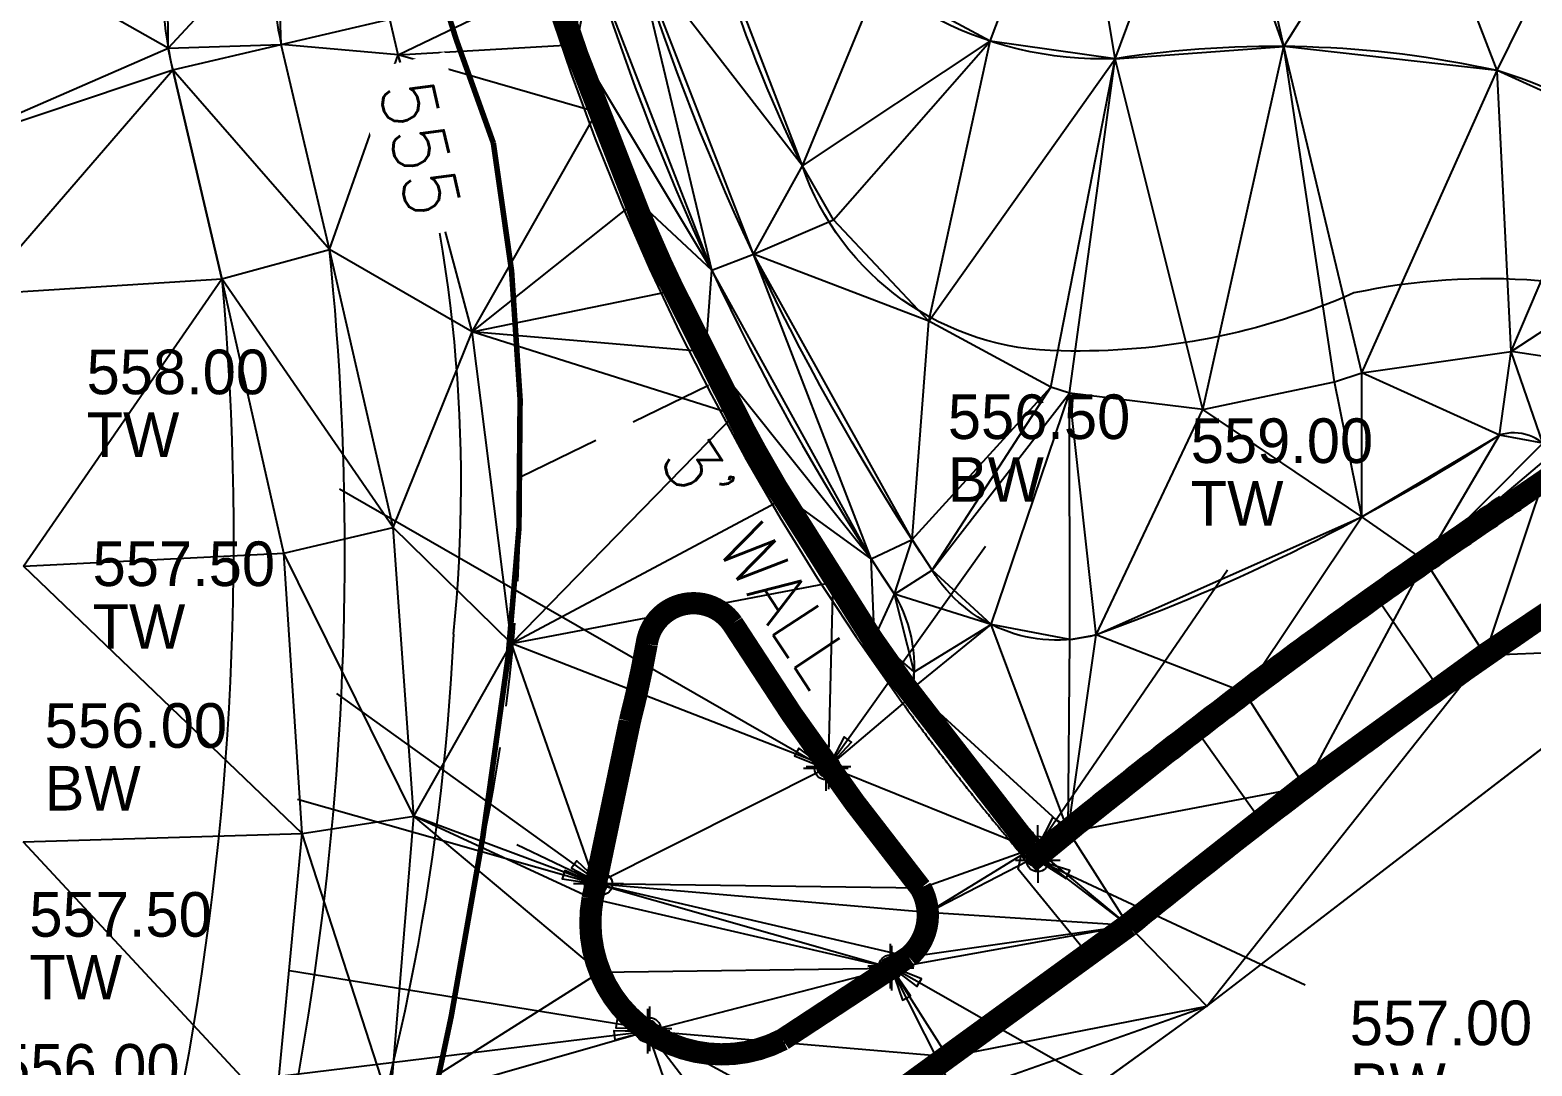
# Model space of a CAD drawing. Header units: inches. Extents: x 2461366 to 2469791, y 7062737 to 7065282.
# Drawn here: x 2467386.7 to 2467521.4, y 7064195.5 to 7064288.4 of the extents above; entities that cross this region are included whole.
import ezdxf

# ---------------------------------------------------------------- set-up
doc = ezdxf.new("R2010")
doc.units = ezdxf.units.IN
doc.header["$LTSCALE"] = 60
doc.header["$MEASUREMENT"] = 0
doc.linetypes.add('DASHED2', pattern=[0.375, 0.25, -0.125])
for name, color, linetype in [('3D', 5, 'Continuous'), ('CONC LABEL', 7, 'Continuous'), ('CONT MJR LABEL', 4, 'Continuous'), ('CONTOURS', 35, 'Continuous'), ('PROP TRAIL', 3, 'Continuous'), ('Proposed Ground-C-TINN', 7, 'Continuous'), ('Proposed Ground-C-TINN-BNDY', 7, 'Continuous'), ('WALL', 6, 'Continuous')]:
    doc.layers.add(name, color=color, linetype=linetype)
doc.styles.add('L80', font='simplex', dxfattribs={"height": 4.8})

# ---------------------------------------------------------------- blocks, each defined once
blk = doc.blocks.new('*U16')
at = {"layer": 'CONC LABEL', "color": 7, "linetype": 'Continuous'}
for p, q in [((7.3, -8.8), (-9.73, -33.65)), ((-9.73, -31.65), (-9.73, -35.65)), ((-7.73, -33.65), (-11.73, -33.65))]:
    blk.add_line(p, q, dxfattribs=at)
blk.add_lwpolyline([(-9.73, -33.65), (-7.7, -31.4), (-8.36, -30.95)], close=True, dxfattribs=at)
blk.add_circle((-9.73, -33.65), 1, dxfattribs=at)
at = {"layer": 'CONC LABEL', "color": 7, "char_height": 4, "attachment_point": 4}
for s, insert in [('559.00', (4, 2.8)), ('TW', (4, -2.8))]:
    blk.add_mtext(s, dxfattribs=dict(at, insert=insert))
blk = doc.blocks.new('*U17')
at = {"layer": 'CONC LABEL', "color": 7, "linetype": 'Continuous'}
for p, q in [((-23.98, 19.4), (-23.98, 15.4)), ((-21.98, 17.4), (-25.98, 17.4)), ((0, 6.22), (-23.98, 17.4))]:
    blk.add_line(p, q, dxfattribs=at)
blk.add_lwpolyline([(-23.98, 17.4), (-21.43, 15.77), (-21.09, 16.49)], close=True, dxfattribs=at)
blk.add_circle((-23.98, 17.4), 1, dxfattribs=at)
at = {"layer": 'CONC LABEL', "color": 7, "char_height": 4, "attachment_point": 4}
for s, insert in [('557.00', (4, 2.8)), ('BW', (4, -2.8))]:
    blk.add_mtext(s, dxfattribs=dict(at, insert=insert))
blk = doc.blocks.new('*U45')
at = {"layer": 'CONC LABEL', "color": 7, "linetype": 'Continuous'}
for p, q in [((7.39, -8.8), (-6.7, -28.57)), ((-6.7, -26.57), (-6.7, -30.57)), ((-4.7, -28.57), (-8.7, -28.57))]:
    blk.add_line(p, q, dxfattribs=at)
blk.add_lwpolyline([(-6.7, -28.57), (-4.64, -26.36), (-5.29, -25.89)], close=True, dxfattribs=at)
blk.add_circle((-6.7, -28.57), 1, dxfattribs=at)
at = {"layer": 'CONC LABEL', "color": 7, "char_height": 4, "attachment_point": 4}
for s, insert in [('556.50', (4, 2.8)), ('BW', (4, -2.8))]:
    blk.add_mtext(s, dxfattribs=dict(at, insert=insert))
blk = doc.blocks.new('*U46')
at = {"layer": 'CONC LABEL', "color": 7, "linetype": 'Continuous'}
for p, q in [((26.67, -3.78), (53.41, -11.37)), ((53.41, -9.37), (53.41, -13.37)), ((55.41, -11.37), (51.41, -11.37))]:
    blk.add_line(p, q, dxfattribs=at)
blk.add_lwpolyline([(53.41, -11.37), (50.64, -10.17), (50.42, -10.93)], close=True, dxfattribs=at)
blk.add_circle((53.41, -11.37), 1, dxfattribs=at)
at = {"layer": 'CONC LABEL', "color": 7, "char_height": 4, "attachment_point": 4}
for s, insert in [('556.00', (4, 2.8)), ('BW', (4, -2.8))]:
    blk.add_mtext(s, dxfattribs=dict(at, insert=insert))
blk = doc.blocks.new('*U47')
at = {"layer": 'CONC LABEL', "color": 7, "linetype": 'Continuous'}
for p, q in [((62.31, 7.98), (62.31, 3.98)), ((26.67, 1.63), (62.31, 5.98)), ((64.31, 5.98), (60.31, 5.98))]:
    blk.add_line(p, q, dxfattribs=at)
blk.add_lwpolyline([(62.31, 5.98), (59.29, 6.02), (59.38, 5.22)], close=True, dxfattribs=at)
blk.add_circle((62.31, 5.98), 1, dxfattribs=at)
at = {"layer": 'CONC LABEL', "color": 7, "char_height": 4, "attachment_point": 4}
for s, insert in [('556.00', (4, 2.8)), ('BW', (4, -2.8))]:
    blk.add_mtext(s, dxfattribs=dict(at, insert=insert))
blk = doc.blocks.new('*U48')
at = {"layer": 'CONC LABEL', "color": 7, "linetype": 'Continuous'}
for p, q in [((25.88, -8.8), (49.61, -25.9)), ((49.61, -23.9), (49.61, -27.9)), ((51.61, -25.9), (47.61, -25.9))]:
    blk.add_line(p, q, dxfattribs=at)
blk.add_lwpolyline([(49.61, -25.9), (47.41, -23.82), (46.94, -24.47)], close=True, dxfattribs=at)
blk.add_circle((49.61, -25.9), 1, dxfattribs=at)
at = {"layer": 'CONC LABEL', "color": 7, "char_height": 4, "attachment_point": 4}
for s, insert in [('557.50', (4, 2.8)), ('TW', (4, -2.8))]:
    blk.add_mtext(s, dxfattribs=dict(at, insert=insert))
blk = doc.blocks.new('*U49')
at = {"layer": 'CONC LABEL', "color": 7, "linetype": 'Continuous'}
for p, q in [((27.33, -2.21), (59.61, -7.44)), ((59.61, -5.44), (59.61, -9.44)), ((61.61, -7.44), (57.61, -7.44))]:
    blk.add_line(p, q, dxfattribs=at)
blk.add_lwpolyline([(59.61, -7.44), (56.71, -6.57), (56.58, -7.36)], close=True, dxfattribs=at)
blk.add_circle((59.61, -7.44), 1, dxfattribs=at)
at = {"layer": 'CONC LABEL', "color": 7, "char_height": 4, "attachment_point": 4}
for s, insert in [('557.50', (4, 2.8)), ('TW', (4, -2.8))]:
    blk.add_mtext(s, dxfattribs=dict(at, insert=insert))
blk = doc.blocks.new('*U50')
at = {"layer": 'CONC LABEL', "color": 7, "linetype": 'Continuous'}
for p, q in [((-4.29, 37.43), (-4.29, 33.43)), ((-2.29, 35.43), (-6.29, 35.43)), ((9.21, 8.8), (-4.29, 35.43))]:
    blk.add_line(p, q, dxfattribs=at)
blk.add_lwpolyline([(-4.29, 35.43), (-3.29, 32.57), (-2.58, 32.94)], close=True, dxfattribs=at)
blk.add_circle((-4.29, 35.43), 1, dxfattribs=at)
at = {"layer": 'CONC LABEL', "color": 7, "char_height": 4, "attachment_point": 4}
for s, insert in [('556.50', (4, 2.8)), ('BW', (4, -2.8))]:
    blk.add_mtext(s, dxfattribs=dict(at, insert=insert))
blk = doc.blocks.new('*U51')
at = {"layer": 'CONC LABEL', "color": 7, "linetype": 'Continuous'}
for p, q in [((-23.77, 23.09), (-23.77, 19.09)), ((-21.77, 21.09), (-25.77, 21.09)), ((0, 7.58), (-23.77, 21.09))]:
    blk.add_line(p, q, dxfattribs=at)
blk.add_lwpolyline([(-23.77, 21.09), (-21.36, 19.26), (-20.96, 19.96)], close=True, dxfattribs=at)
blk.add_circle((-23.77, 21.09), 1, dxfattribs=at)
at = {"layer": 'CONC LABEL', "color": 7, "char_height": 4, "attachment_point": 4}
for s, insert in [('558.00', (4, 2.8)), ('TW', (4, -2.8))]:
    blk.add_mtext(s, dxfattribs=dict(at, insert=insert))
blk = doc.blocks.new('*U52')
at = {"layer": 'CONC LABEL', "color": 7, "linetype": 'Continuous'}
for p, q in [((26.67, -7.67), (70.28, -32.76)), ((70.28, -30.76), (70.28, -34.76)), ((72.28, -32.76), (68.28, -32.76))]:
    blk.add_line(p, q, dxfattribs=at)
blk.add_lwpolyline([(70.28, -32.76), (67.88, -30.92), (67.48, -31.62)], close=True, dxfattribs=at)
blk.add_circle((70.28, -32.76), 1, dxfattribs=at)
at = {"layer": 'CONC LABEL', "color": 7, "char_height": 4, "attachment_point": 4}
for s, insert in [('558.00', (4, 2.8)), ('TW', (4, -2.8))]:
    blk.add_mtext(s, dxfattribs=dict(at, insert=insert))

msp = doc.modelspace()

# ---------------------------------------------------------------- linework, layer by layer
at = {"layer": '3D'}
for points in [[(2467433.18, 7064290.54, 555.18), (2467435.21, 7064284.56, 555.24), (2467437.41, 7064278.65, 555.3), (2467439.77, 7064272.79, 555.36), (2467442.29, 7064267.01, 555.41), (2467444.98, 7064261.3, 555.47), (2467447.83, 7064255.67, 555.53), (2467450.84, 7064250.12, 555.59), (2467454, 7064244.65, 555.65), (2467457.31, 7064239.28, 555.71), (2467460.78, 7064234.01, 555.77), (2467465.06, 7064227.9, 556), (2467465.16, 7064227.77, 556.01), (2467465.25, 7064227.64, 556.02), (2467465.35, 7064227.51, 556.03), (2467465.44, 7064227.37, 556.04), (2467465.54, 7064227.24, 556.05), (2467465.63, 7064227.11, 556.06), (2467465.73, 7064226.98, 556.07), (2467465.83, 7064226.85, 556.08), (2467465.92, 7064226.72, 556.09), (2467466.02, 7064226.59, 556.1), (2467466.11, 7064226.46, 556.1), (2467466.21, 7064226.33, 556.11), (2467466.31, 7064226.2, 556.12), (2467466.4, 7064226.07, 556.13), (2467466.5, 7064225.94, 556.14), (2467466.6, 7064225.81, 556.15), (2467466.69, 7064225.68, 556.16), (2467466.79, 7064225.55, 556.17), (2467466.89, 7064225.42, 556.18), (2467466.99, 7064225.29, 556.19), (2467467.08, 7064225.16, 556.2), (2467467.18, 7064225.03, 556.21), (2467467.28, 7064224.9, 556.22), (2467467.37, 7064224.77, 556.23), (2467467.47, 7064224.64, 556.24), (2467467.57, 7064224.51, 556.25), (2467467.67, 7064224.38, 556.26), (2467467.77, 7064224.26, 556.27), (2467467.86, 7064224.13, 556.28), (2467467.96, 7064224, 556.29), (2467468.06, 7064223.87, 556.29), (2467468.16, 7064223.74, 556.3), (2467468.26, 7064223.61, 556.31), (2467468.35, 7064223.48, 556.32), (2467468.45, 7064223.35, 556.33), (2467468.55, 7064223.23, 556.34), (2467468.65, 7064223.1, 556.35), (2467468.75, 7064222.97, 556.36), (2467468.85, 7064222.84, 556.37), (2467468.95, 7064222.71, 556.38), (2467469.05, 7064222.58, 556.39), (2467469.15, 7064222.46, 556.4), (2467469.24, 7064222.33, 556.41), (2467469.34, 7064222.2, 556.42), (2467469.44, 7064222.07, 556.43), (2467469.54, 7064221.94, 556.44), (2467469.64, 7064221.82, 556.45), (2467469.74, 7064221.69, 556.46), (2467469.84, 7064221.56, 556.47), (2467469.94, 7064221.43, 556.48), (2467470.04, 7064221.31, 556.49), (2467470.14, 7064221.18, 556.49), (2467470.24, 7064221.05, 556.5), (2467470.34, 7064220.92, 556.51), (2467470.44, 7064220.8, 556.52), (2467470.54, 7064220.67, 556.53), (2467470.64, 7064220.54, 556.54), (2467470.74, 7064220.41, 556.55), (2467470.84, 7064220.29, 556.56), (2467470.95, 7064220.16, 556.57), (2467471.05, 7064220.03, 556.58), (2467471.15, 7064219.91, 556.59), (2467471.25, 7064219.78, 556.6), (2467471.35, 7064219.65, 556.61), (2467471.45, 7064219.53, 556.62), (2467471.55, 7064219.4, 556.63), (2467471.65, 7064219.27, 556.64), (2467471.76, 7064219.15, 556.65), (2467471.86, 7064219.02, 556.66), (2467471.96, 7064218.9, 556.67), (2467472.06, 7064218.77, 556.68), (2467472.16, 7064218.64, 556.68), (2467472.26, 7064218.52, 556.69), (2467472.37, 7064218.39, 556.7), (2467472.47, 7064218.27, 556.71), (2467472.57, 7064218.14, 556.72), (2467472.67, 7064218.02, 556.73), (2467472.78, 7064217.89, 556.74), (2467472.88, 7064217.76, 556.75), (2467472.98, 7064217.64, 556.76), (2467473.08, 7064217.51, 556.77), (2467473.19, 7064217.39, 556.78), (2467473.29, 7064217.26, 556.79), (2467473.39, 7064217.14, 556.8), (2467473.5, 7064217.01, 556.81), (2467473.6, 7064216.89, 556.82), (2467473.7, 7064216.76, 556.83), (2467473.81, 7064216.64, 556.84), (2467473.91, 7064216.51, 556.85), (2467474.01, 7064216.39, 556.86), (2467474.12, 7064216.26, 556.87), (2467474.22, 7064216.14, 556.88), (2467474.32, 7064216.02, 556.88), (2467474.43, 7064215.89, 556.89), (2467474.53, 7064215.77, 556.9), (2467474.64, 7064215.64, 556.91), (2467474.74, 7064215.52, 556.92), (2467474.84, 7064215.4, 556.93), (2467474.95, 7064215.27, 556.94), (2467475.05, 7064215.15, 556.95), (2467475.16, 7064215.02, 556.96), (2467475.26, 7064214.9, 556.97), (2467475.37, 7064214.78, 556.98), (2467475.47, 7064214.65, 556.99), (2467475.58, 7064214.53, 557), (2467475.59, 7064214.51, 557), (2467475.93, 7064213.89, 557.04), (2467476.53, 7064213.5, 557.08), (2467477.24, 7064213.43, 557.12), (2467477.9, 7064213.71, 557.15), (2467478.03, 7064213.82, 557.16), (2467480.36, 7064215.72, 557.33), (2467480.8, 7064216.08, 557.36), (2467481.24, 7064216.44, 557.39), (2467481.69, 7064216.8, 557.42), (2467482.13, 7064217.16, 557.45), (2467482.57, 7064217.52, 557.48), (2467483.02, 7064217.88, 557.51), (2467483.46, 7064218.24, 557.54), (2467483.91, 7064218.59, 557.57), (2467484.35, 7064218.95, 557.6), (2467484.8, 7064219.3, 557.63), (2467485.25, 7064219.66, 557.66), (2467485.69, 7064220.01, 557.69), (2467486.14, 7064220.37, 557.72), (2467486.59, 7064220.72, 557.75), (2467487.03, 7064221.08, 557.78), (2467487.48, 7064221.43, 557.81), (2467487.93, 7064221.78, 557.84), (2467488.38, 7064222.13, 557.88), (2467488.83, 7064222.49, 557.91), (2467489.28, 7064222.84, 557.94), (2467489.73, 7064223.19, 557.97), (2467490.18, 7064223.54, 558), (2467490.63, 7064223.89, 558.03), (2467491.08, 7064224.24, 558.06), (2467491.53, 7064224.59, 558.09), (2467491.98, 7064224.93, 558.12), (2467492.43, 7064225.28, 558.15), (2467492.89, 7064225.63, 558.18), (2467493.34, 7064225.98, 558.21), (2467493.79, 7064226.32, 558.24), (2467494.24, 7064226.67, 558.27), (2467494.7, 7064227.01, 558.3), (2467495.15, 7064227.36, 558.33), (2467495.61, 7064227.7, 558.36), (2467496.06, 7064228.05, 558.4), (2467496.52, 7064228.39, 558.43), (2467496.97, 7064228.74, 558.46), (2467497.43, 7064229.08, 558.49), (2467497.89, 7064229.42, 558.52), (2467498.34, 7064229.76, 558.55), (2467498.8, 7064230.1, 558.58), (2467499.26, 7064230.44, 558.61), (2467499.71, 7064230.78, 558.64), (2467500.17, 7064231.12, 558.67), (2467500.63, 7064231.46, 558.7), (2467501.09, 7064231.8, 558.73), (2467501.55, 7064232.14, 558.76), (2467502.01, 7064232.48, 558.79), (2467502.47, 7064232.82, 558.82), (2467502.93, 7064233.15, 558.85), (2467503.39, 7064233.49, 558.88), (2467503.85, 7064233.83, 558.91), (2467504.31, 7064234.16, 558.95), (2467504.77, 7064234.5, 558.98), (2467505.23, 7064234.83, 559.01), (2467505.7, 7064235.16, 559.04), (2467506.16, 7064235.5, 559.07), (2467506.62, 7064235.83, 559.1), (2467507.09, 7064236.16, 559.13), (2467507.55, 7064236.5, 559.16), (2467508.01, 7064236.83, 559.19), (2467508.48, 7064237.16, 559.22), (2467508.94, 7064237.49, 559.25), (2467509.41, 7064237.82, 559.28), (2467509.87, 7064238.15, 559.31), (2467510.34, 7064238.48, 559.34), (2467510.81, 7064238.81, 559.37), (2467511.27, 7064239.13, 559.4), (2467511.74, 7064239.46, 559.43), (2467512.21, 7064239.79, 559.47), (2467512.67, 7064240.12, 559.5), (2467513.14, 7064240.44, 559.53), (2467513.61, 7064240.77, 559.56), (2467514.08, 7064241.09, 559.59), (2467514.55, 7064241.42, 559.62), (2467515.02, 7064241.74, 559.65), (2467515.49, 7064242.07, 559.68), (2467515.96, 7064242.39, 559.71), (2467516.43, 7064242.71, 559.74), (2467516.9, 7064243.04, 559.77), (2467517.37, 7064243.36, 559.8), (2467517.84, 7064243.68, 559.83), (2467518.31, 7064244, 559.86), (2467518.78, 7064244.32, 559.89), (2467519.25, 7064244.64, 559.92), (2467519.73, 7064244.96, 559.95), (2467520.2, 7064245.28, 559.98), (2467520.43, 7064245.44, 560)], [(2467435.08, 7064291.16, 558.18), (2467437.09, 7064285.23, 558.24), (2467439.27, 7064279.37, 558.3), (2467441.61, 7064273.57, 558.36), (2467444.12, 7064267.84, 558.41), (2467446.78, 7064262.18, 558.47), (2467449.6, 7064256.59, 558.53), (2467452.58, 7064251.09, 558.59), (2467455.71, 7064245.68, 558.65), (2467459, 7064240.36, 558.71), (2467462.43, 7064235.13, 558.77), (2467466.69, 7064229.06, 559)], [(2467518.51, 7064246.55, 560), (2467518.27, 7064246.39, 560), (2467517.75, 7064246.04, 560), (2467517.23, 7064245.68, 560), (2467516.71, 7064245.33, 560), (2467516.19, 7064244.97, 560), (2467515.67, 7064244.62, 560), (2467515.15, 7064244.26, 560), (2467514.63, 7064243.91, 560), (2467514.11, 7064243.55, 560), (2467513.59, 7064243.19, 560), (2467513.07, 7064242.83, 560), (2467512.56, 7064242.47, 560), (2467512.04, 7064242.11, 560), (2467511.52, 7064241.75, 560), (2467511.01, 7064241.39, 560), (2467510.49, 7064241.03, 560), (2467509.97, 7064240.67, 560), (2467509.46, 7064240.3, 560), (2467508.94, 7064239.94, 560), (2467508.43, 7064239.58, 560), (2467507.92, 7064239.21, 560), (2467507.4, 7064238.85, 560), (2467506.89, 7064238.48, 560), (2467506.38, 7064238.12, 560), (2467505.87, 7064237.75, 560), (2467505.35, 7064237.38, 560), (2467504.84, 7064237.01, 560), (2467504.33, 7064236.64, 560), (2467503.82, 7064236.28, 560), (2467503.31, 7064235.91, 560), (2467502.8, 7064235.54, 560), (2467502.29, 7064235.16, 560), (2467501.78, 7064234.79, 560), (2467501.27, 7064234.42, 560), (2467500.77, 7064234.05, 560), (2467500.26, 7064233.67, 560), (2467499.75, 7064233.3, 560), (2467499.25, 7064232.93, 560), (2467498.74, 7064232.55, 560), (2467498.23, 7064232.18, 560), (2467497.73, 7064231.8, 560), (2467497.22, 7064231.42, 560), (2467496.72, 7064231.04, 560), (2467496.21, 7064230.67, 560), (2467495.71, 7064230.29, 560), (2467495.21, 7064229.91, 560), (2467494.7, 7064229.53, 560), (2467494.2, 7064229.15, 560), (2467493.7, 7064228.77, 560), (2467493.2, 7064228.39, 560), (2467492.7, 7064228, 560), (2467492.2, 7064227.62, 560), (2467491.7, 7064227.24, 560), (2467491.2, 7064226.85, 560), (2467490.7, 7064226.47, 560), (2467490.2, 7064226.09, 560), (2467489.7, 7064225.7, 560), (2467489.2, 7064225.31, 560), (2467488.71, 7064224.93, 560), (2467488.21, 7064224.54, 560), (2467487.71, 7064224.15, 560), (2467487.22, 7064223.76, 560), (2467486.72, 7064223.38, 560), (2467486.22, 7064222.99, 560), (2467485.73, 7064222.6, 560), (2467485.24, 7064222.21, 560), (2467484.74, 7064221.81, 560), (2467484.25, 7064221.42, 560), (2467483.76, 7064221.03, 560), (2467483.26, 7064220.64, 560), (2467482.77, 7064220.24, 560), (2467482.28, 7064219.85, 560), (2467481.79, 7064219.45, 560), (2467481.3, 7064219.06, 560), (2467480.81, 7064218.66, 560), (2467480.32, 7064218.27, 560), (2467479.83, 7064217.87, 560), (2467479.34, 7064217.47, 560), (2467478.85, 7064217.08, 560), (2467478.36, 7064216.68, 560), (2467477.87, 7064216.28, 560), (2467477.39, 7064215.88, 560), (2467477.19, 7064215.72, 560)], [(2467445.7, 7064187.75, 555), (2467445.77, 7064187.74, 555), (2467445.83, 7064187.73, 555), (2467445.89, 7064187.72, 555), (2467445.9, 7064187.72, 555), (2467446.97, 7064187.6, 555.04), (2467448.04, 7064187.53, 555.08), (2467449.12, 7064187.51, 555.13), (2467450.19, 7064187.55, 555.17), (2467451.26, 7064187.65, 555.21), (2467452.32, 7064187.81, 555.25), (2467453.37, 7064188.02, 555.3), (2467454.42, 7064188.28, 555.34), (2467455.44, 7064188.6, 555.38), (2467456.45, 7064188.97, 555.42), (2467457.44, 7064189.39, 555.47), (2467458.4, 7064189.86, 555.51), (2467458.81, 7064190.08, 555.53), (2467468.52, 7064197.16, 556), (2467484.62, 7064208.88, 557), (2467500.53, 7064221.4, 558), (2467516.7, 7064233.17, 559), (2467533.25, 7064244.3, 560)], [(2467459.88, 7064188.39, 559.14), (2467485.84, 7064207.29, 559.44), (2467486.49, 7064207.82, 559.45), (2467487.15, 7064208.36, 559.45), (2467487.8, 7064208.88, 559.46), (2467488.45, 7064209.41, 559.47), (2467489.11, 7064209.94, 559.48), (2467489.76, 7064210.47, 559.49), (2467490.42, 7064210.99, 559.49), (2467491.07, 7064211.52, 559.5), (2467491.73, 7064212.04, 559.51), (2467492.39, 7064212.56, 559.52), (2467493.05, 7064213.08, 559.52), (2467493.71, 7064213.61, 559.53), (2467494.37, 7064214.12, 559.54), (2467495.03, 7064214.64, 559.55), (2467495.69, 7064215.16, 559.56), (2467496.36, 7064215.68, 559.56), (2467497.02, 7064216.19, 559.57), (2467497.69, 7064216.71, 559.58), (2467498.35, 7064217.22, 559.59), (2467499.02, 7064217.73, 559.6), (2467499.69, 7064218.24, 559.6), (2467500.35, 7064218.75, 559.61), (2467501.02, 7064219.26, 559.62), (2467501.69, 7064219.77, 559.63), (2467502.36, 7064220.28, 559.63), (2467503.03, 7064220.78, 559.64), (2467503.71, 7064221.29, 559.65), (2467504.38, 7064221.79, 559.66), (2467505.05, 7064222.29, 559.67), (2467505.73, 7064222.79, 559.67), (2467506.4, 7064223.29, 559.68), (2467507.08, 7064223.79, 559.69), (2467507.76, 7064224.29, 559.7), (2467508.43, 7064224.79, 559.71), (2467509.11, 7064225.29, 559.71), (2467509.79, 7064225.78, 559.72), (2467510.47, 7064226.27, 559.73), (2467511.15, 7064226.77, 559.74), (2467511.83, 7064227.26, 559.75), (2467512.51, 7064227.75, 559.75), (2467513.2, 7064228.24, 559.76), (2467513.88, 7064228.73, 559.77), (2467514.57, 7064229.22, 559.78), (2467515.25, 7064229.7, 559.78), (2467515.94, 7064230.19, 559.79), (2467516.62, 7064230.67, 559.8), (2467517.31, 7064231.16, 559.81), (2467518, 7064231.64, 559.82), (2467518.69, 7064232.12, 559.82), (2467519.38, 7064232.6, 559.83), (2467520.07, 7064233.08, 559.84), (2467520.76, 7064233.56, 559.85), (2467521.45, 7064234.03, 559.86)], [(2467466.69, 7064229.06, 559), (2467466.77, 7064228.94, 559.01), (2467466.87, 7064228.81, 559.02), (2467466.96, 7064228.68, 559.03), (2467467.06, 7064228.56, 559.04), (2467467.15, 7064228.43, 559.05), (2467467.25, 7064228.3, 559.06), (2467467.34, 7064228.17, 559.07), (2467467.44, 7064228.04, 559.08), (2467467.53, 7064227.91, 559.09), (2467467.63, 7064227.78, 559.1), (2467467.72, 7064227.65, 559.1), (2467467.82, 7064227.52, 559.11), (2467467.91, 7064227.39, 559.12), (2467468.01, 7064227.26, 559.13), (2467468.11, 7064227.13, 559.14), (2467468.2, 7064227, 559.15), (2467468.3, 7064226.88, 559.16), (2467468.39, 7064226.75, 559.17), (2467468.49, 7064226.62, 559.18), (2467468.59, 7064226.49, 559.19), (2467468.68, 7064226.36, 559.2), (2467468.78, 7064226.23, 559.21), (2467468.88, 7064226.1, 559.22), (2467468.97, 7064225.98, 559.23), (2467469.07, 7064225.85, 559.24), (2467469.17, 7064225.72, 559.25), (2467469.26, 7064225.59, 559.26), (2467469.36, 7064225.46, 559.27), (2467469.46, 7064225.34, 559.28), (2467469.55, 7064225.21, 559.29), (2467469.65, 7064225.08, 559.29), (2467469.75, 7064224.95, 559.3), (2467469.85, 7064224.83, 559.31), (2467469.94, 7064224.7, 559.32), (2467470.04, 7064224.57, 559.33), (2467470.14, 7064224.44, 559.34), (2467470.24, 7064224.32, 559.35), (2467470.33, 7064224.19, 559.36), (2467470.43, 7064224.06, 559.37), (2467470.53, 7064223.93, 559.38), (2467470.63, 7064223.81, 559.39), (2467470.73, 7064223.68, 559.4), (2467470.82, 7064223.55, 559.41), (2467470.92, 7064223.43, 559.42), (2467471.02, 7064223.3, 559.43), (2467471.12, 7064223.17, 559.44), (2467471.22, 7064223.05, 559.45), (2467471.32, 7064222.92, 559.46), (2467471.42, 7064222.79, 559.47), (2467471.52, 7064222.67, 559.48), (2467471.62, 7064222.54, 559.49), (2467471.71, 7064222.41, 559.49), (2467471.81, 7064222.29, 559.5), (2467471.91, 7064222.16, 559.51), (2467472.01, 7064222.04, 559.52), (2467472.11, 7064221.91, 559.53), (2467472.21, 7064221.78, 559.54), (2467472.31, 7064221.66, 559.55), (2467472.41, 7064221.53, 559.56), (2467472.51, 7064221.41, 559.57), (2467472.61, 7064221.28, 559.58), (2467472.71, 7064221.15, 559.59), (2467472.81, 7064221.03, 559.6), (2467472.91, 7064220.9, 559.61), (2467473.01, 7064220.78, 559.62), (2467473.11, 7064220.65, 559.63), (2467473.21, 7064220.53, 559.64), (2467473.31, 7064220.4, 559.65), (2467473.41, 7064220.28, 559.66), (2467473.52, 7064220.15, 559.67), (2467473.62, 7064220.03, 559.68), (2467473.72, 7064219.9, 559.68), (2467473.82, 7064219.78, 559.69), (2467473.92, 7064219.65, 559.7), (2467474.02, 7064219.53, 559.71), (2467474.12, 7064219.4, 559.72), (2467474.22, 7064219.28, 559.73), (2467474.33, 7064219.16, 559.74), (2467474.43, 7064219.03, 559.75), (2467474.53, 7064218.91, 559.76), (2467474.63, 7064218.78, 559.77), (2467474.73, 7064218.66, 559.78), (2467474.83, 7064218.53, 559.79), (2467474.94, 7064218.41, 559.8), (2467475.04, 7064218.29, 559.81), (2467475.14, 7064218.16, 559.82), (2467475.24, 7064218.04, 559.83), (2467475.35, 7064217.92, 559.84), (2467475.45, 7064217.79, 559.85), (2467475.55, 7064217.67, 559.86), (2467475.65, 7064217.54, 559.87), (2467475.76, 7064217.42, 559.88), (2467475.86, 7064217.3, 559.88), (2467475.96, 7064217.17, 559.89), (2467476.07, 7064217.05, 559.9), (2467476.17, 7064216.93, 559.91), (2467476.27, 7064216.81, 559.92), (2467476.37, 7064216.68, 559.93), (2467476.48, 7064216.56, 559.94), (2467476.58, 7064216.44, 559.95), (2467476.69, 7064216.31, 559.96), (2467476.79, 7064216.19, 559.97), (2467476.89, 7064216.07, 559.98), (2467477, 7064215.95, 559.99), (2467477.19, 7064215.72, 560)]]:
    msp.add_polyline3d(points, dxfattribs=at)
at = {"layer": 'CONTOURS'}
msp.add_line((2467413.58, 7064268.71, 554), (2467409.26, 7064287.11, 554), dxfattribs=at)
for points, elevation in [([(2467369.82, 7064096.26, 0.157874), (2467403.18, 7064130.5), (2467412.33, 7064148.82), (2467412.33, 7064148.82, -0.003994), (2467417.15, 7064154.66, 0.068685), (2467430.6, 7064180.78, -0.411868), (2467442.66, 7064187.39, 0.200142), (2467459.35, 7064189.24), (2467485.23, 7064208.08, -0.007045), (2467497.07, 7064217.5), (2467491.28, 7064225.66, 0.008143), (2467477.36, 7064214.56), (2467477.07, 7064214.32), (2467476.54, 7064214.94, -0.118169), (2467429.45, 7064307.49, 0.183015), (2467431.31, 7064317.42, -0.045093), (2467428.15, 7064346.73, -0.04479), (2467428.8, 7064355.65, 0.079303), (2467429, 7064408.24, 0.04302), (2467418.87, 7064434.72), (2467392.49, 7064479.27, 0.022939), (2467377.1, 7064501.86, 0.007046), (2467371.97, 7064508.5, 0.264433), (2467117.6, 7064610.6)], 558), ([(2467481.62, 7064205.45), (2467475.35, 7064213.14), (2467475.91, 7064215.68, -0.118759), (2467429.09, 7064309.01, -0.065221), (2467424.15, 7064352.32, 0.085155), (2467425.08, 7064407.37, 0.042374), (2467415.34, 7064432.83), (2467389.06, 7064477.21, 0.022906), (2467373.9, 7064499.45, 0.007049), (2467368.84, 7064506.01, 0.264201), (2467118.38, 7064606.66), (2467093.58, 7064600.21, -0.082041), (2466932.14, 7064585.52, 0.084633), (2466900.76, 7064582.2), (2466846.28, 7064593.5), (2466846.28, 7064593.5), (2466846.28, 7064593.5, -0.05263), (2466839.31, 7064595.38), (2466833.4, 7064577.9, 0.274833), (2466820.13, 7064524.99), (2466827.31, 7064456.71, 0.011594), (2466827.94, 7064452.35)], 557), ([(2466876.39, 7064321.36), (2466874.12, 7064362.74, 0.110194), (2466854.6, 7064434.37, -0.137687), (2466846.63, 7064476.72, -0.151282), (2466865.44, 7064532.64, -0.182735), (2466918.6, 7064568.91), (2466924.16, 7064568.4, 0.085139), (2467097.42, 7064583.1), (2467121.22, 7064589.29, -0.263152), (2467355.1, 7064494.77, -0.038917), (2467379.21, 7064459.1), (2467399.9, 7064424.14, -0.051573), (2467409.86, 7064396.21, 0.121258), (2467405.26, 7064383.32, -0.006169), (2467404.92, 7064377.82), (2467399, 7064298.82, 0.096645), (2467399.53, 7064284.83), (2467403.93, 7064266.08, -0.146049), (2467373.6, 7064117.5)], 553), ([(2467432.91, 7064409.1, -0.079671), (2467432.75, 7064355, 0.04479), (2467432.15, 7064346.8, 0.045151), (2467435.23, 7064318.17, -0.057739), (2467436.32, 7064301.39, 0.08843), (2467437.19, 7064294.43, 0.072072), (2467464.24, 7064237.81, -0.181719), (2467465.77, 7064228.63, 0.019557), (2467476.54, 7064214.94), (2467477.07, 7064214.32), (2467477.36, 7064214.56, -0.01733), (2467507.42, 7064237.63), (2467513.05, 7064229.36, 0.016318), (2467485.23, 7064208.08), (2467459.35, 7064189.24, -0.156401), (2467446.28, 7064186.66), (2467446.28, 7064186.66, 0.200559), (2467430.67, 7064173.72, -0.048549), (2467415.52, 7064146.44), (2467406.76, 7064128.73, -0.157874), (2467371.68, 7064092.73, 0.136394)], 559), ([(2467424.7, 7064234.2, 0.098194), (2467419.75, 7064286.2), (2467419, 7064289.4, -0.106488), (2467418.87, 7064296.37), (2467419.51, 7064304.92), (2467429.45, 7064307.49), (2467429.45, 7064307.49)], 555), ([(2466848.78, 7064281.77, 0.008742), (2466847.4, 7064272.96, 0.058985), (2466848.39, 7064230.4, 0.195792), (2466865.85, 7064200.43), (2466919.16, 7064159.35, 0.131646), (2466943.05, 7064149.4, 0.077132), (2466981.74, 7064150.22, -0.038576), (2466992.88, 7064151.24, -0.333452), (2467036.92, 7064119.95, 0.284455), (2467192.69, 7064008.12, 0.048184), (2467227.71, 7064009.1, -0.356739), (2467232.86, 7064005.81), (2467237.66, 7063996.74, 0.180156), (2467327.11, 7064061.36, -0.116281), (2467359.4, 7064094.11, 0.094233), (2467396.25, 7064127.88, -0.017924), (2467417.15, 7064154.66, 0.068685), (2467430.6, 7064180.78, -0.411868), (2467442.66, 7064187.39, 0.200142), (2467459.35, 7064189.24), (2467483.16, 7064206.57)], 557), ([(2467424.7, 7064234.2, -0.076141), (2467411.99, 7064171.47), (2467424.72, 7064167.16)], 555)]:
    msp.add_lwpolyline(points, format="xyb", dxfattribs=dict(at, elevation=elevation))
at = {"layer": 'CONTOURS', "linetype": 'DASHED2', "ltscale": 0.5, "elevation": 556}
msp.add_lwpolyline([(2467359.4, 7064094.11, 0.094233), (2467396.25, 7064127.88, -0.017924), (2467417.15, 7064154.66, 0.068685), (2467430.6, 7064180.78, -0.411868), (2467442.66, 7064187.39, 0.042413), (2467446.28, 7064186.66), (2467446.28, 7064186.66), (2467442.09, 7064198.59, -0.318155), (2467437.15, 7064212.07), (2467427.57, 7064216.66, 0.051698), (2467430.71, 7064248.34), (2467448.31, 7064256.92, -0.062559), (2467429.09, 7064309.01, -0.071322), (2467424.27, 7064356.39, 0.069264), (2467420.14, 7064398.68, 0.17548), (2467421.24, 7064406.26, 0.042107), (2467411.81, 7064430.94), (2467385.64, 7064475.14, 0.022875), (2467370.7, 7064497.05, 0.007049), (2467365.7, 7064503.52, 0.263963), (2467119.15, 7064602.73)], format="xyb", dxfattribs=at)
at = {"layer": 'CONTOURS'}
msp.add_lwpolyline([(2467458.33, 7064222.32), (2467449.72, 7064235.16, 0.695637), (2467442.02, 7064233.31, 1.810273)], format="xyb", dxfattribs=at)
for centre, radius, start, end in [((2467435.11, 7064293.18, 554), 26.55, 170.3283, 193.2048), ((2467148.27, 7064241.62, 554), 266.69, 340.8888, 5.8294)]:
    msp.add_arc(centre, radius, start, end, dxfattribs=at)
at = {"layer": 'PROP TRAIL', "color": 7, "const_width": 0.5}
msp.add_lwpolyline([(2467121.65, 7064589.95, -0.263152), (2467355.53, 7064495.43, -0.038917), (2467379.64, 7064459.76), (2467400.33, 7064424.8, -0.122225), (2467414.28, 7064356.8, 0.071322), (2467419.39, 7064306.6, 0.030079), (2467428.28, 7064278.26, -0.075335), (2467429.6, 7064232.2, -0.026241), (2467421.1, 7064183.91, -0.067096), (2467409.2, 7064160.75, 0.017657), (2467388.2, 7064133.8, -0.09416), (2467354.11, 7064102.6, 0.115866)], format="xyb", dxfattribs=at)
at = {"layer": 'Proposed Ground-C-TINN'}
for p, q in [((2467435.72, 7064287.11, 556), (2467429.5, 7064307.66, 556)), ((2467472.82, 7064287.42, 562), (2467480.38, 7064307.5, 563)), ((2467484.05, 7064285.84, 562), (2467480.38, 7064307.5, 563)), ((2467484.05, 7064285.84, 562), (2467491.92, 7064307.02, 563)), ((2467499.17, 7064286.94, 562), (2467491.92, 7064307.02, 563)), ((2467499.17, 7064286.94, 562), (2467494.56, 7064307.07, 563)), ((2467499.17, 7064286.94, 562), (2467510.46, 7064305.08, 563)), ((2467518.29, 7064284.77, 562), (2467510.46, 7064305.08, 563)), ((2467435.72, 7064287.11, 556), (2467436.32, 7064301.39, 559)), ((2467399.13, 7064286.77, 553), (2467377.71, 7064298.94, 552)), ((2467399.13, 7064286.77, 553), (2467399, 7064298.82, 553)), ((2467518.29, 7064284.77, 562), (2467525.38, 7064299.23, 563)), ((2467399.13, 7064286.77, 553), (2467408.89, 7064297.36, 554)), ((2467409.26, 7064287.11, 554), (2467408.89, 7064297.36, 554)), ((2467455.99, 7064276.22, 561), (2467447.55, 7064298.23, 561)), ((2467435.72, 7064287.11, 556), (2467437.19, 7064294.43, 559)), ((2467447.87, 7064266.86, 559), (2467437.19, 7064294.43, 559)), ((2467447.87, 7064266.86, 559), (2467441.01, 7064295.61, 560)), ((2467451.61, 7064268.3, 560), (2467441.01, 7064295.61, 560)), ((2467455.99, 7064276.22, 561), (2467441.01, 7064295.61, 560)), ((2467419.75, 7064286.2, 555), (2467433.51, 7064292.8, 557)), ((2467435.72, 7064287.11, 556), (2467433.51, 7064292.8, 557)), ((2467455.99, 7064276.22, 561), (2467462.83, 7064292.78, 562)), ((2467472.82, 7064287.42, 562), (2467462.83, 7064292.78, 562)), ((2467409.26, 7064287.11, 554), (2467419, 7064289.4, 555)), ((2467419.75, 7064286.2, 555), (2467419, 7064289.4, 555)), ((2467378.33, 7064277.73, 552), (2467399.13, 7064286.77, 553)), ((2467399.13, 7064286.77, 553), (2467409.26, 7064287.11, 554)), ((2467399.53, 7064284.83, 553), (2467399.13, 7064286.77, 553)), ((2467399.53, 7064284.83, 553), (2467409.26, 7064287.11, 554)), ((2467419.75, 7064286.2, 555), (2467409.26, 7064287.11, 554)), ((2467413.58, 7064268.71, 554), (2467409.26, 7064287.11, 554)), ((2467419.75, 7064286.2, 555), (2467435.72, 7064287.11, 556)), ((2467447.87, 7064266.86, 559), (2467435.72, 7064287.11, 556)), ((2467437.56, 7064281.05, 556), (2467435.72, 7064287.11, 556)), ((2467441.16, 7064273.12, 556), (2467435.72, 7064287.11, 556)), ((2467455.99, 7064276.22, 561), (2467472.82, 7064287.42, 562)), ((2467458.79, 7064271.37, 561), (2467472.82, 7064287.42, 562)), ((2467467.32, 7064262.29, 561), (2467472.82, 7064287.42, 562)), ((2467484.05, 7064285.84, 562), (2467472.82, 7064287.42, 562)), ((2467484.05, 7064285.84, 562), (2467499.17, 7064286.94, 562)), ((2467491.91, 7064254.36, 561), (2467499.17, 7064286.94, 562)), ((2467518.29, 7064284.77, 562), (2467499.17, 7064286.94, 562)), ((2467506.14, 7064257.65, 561), (2467499.17, 7064286.94, 562)), ((2467503.71, 7064256.85, 561), (2467499.17, 7064286.94, 562)), ((2467413.58, 7064268.71, 554), (2467419.75, 7064286.2, 555)), ((2467437.56, 7064281.05, 556), (2467419.75, 7064286.2, 555)), ((2467426.38, 7064261.33, 555), (2467419.75, 7064286.2, 555)), ((2467467.32, 7064262.29, 561), (2467484.05, 7064285.84, 562)), ((2467478.28, 7064256.37, 561), (2467484.05, 7064285.84, 562)), ((2467479.94, 7064255.83, 561), (2467484.05, 7064285.84, 562)), ((2467491.91, 7064254.36, 561), (2467484.05, 7064285.84, 562)), ((2467378.33, 7064277.73, 552), (2467399.53, 7064284.83, 553)), ((2467382.16, 7064264.71, 552), (2467399.53, 7064284.83, 553)), ((2467413.58, 7064268.71, 554), (2467399.53, 7064284.83, 553)), ((2467403.93, 7064266.08, 553), (2467399.53, 7064284.83, 553)), ((2467506.14, 7064257.65, 561), (2467518.29, 7064284.77, 562)), ((2467528.32, 7064280.24, 562), (2467518.29, 7064284.77, 562)), ((2467519.55, 7064259.58, 561), (2467518.29, 7064284.77, 562)), ((2467426.38, 7064261.33, 555), (2467437.56, 7064281.05, 556)), ((2467441.16, 7064273.12, 556), (2467437.56, 7064281.05, 556)), ((2467519.55, 7064259.58, 561), (2467528.32, 7064280.24, 562)), ((2467451.61, 7064268.3, 560), (2467455.99, 7064276.22, 561)), ((2467458.79, 7064271.37, 561), (2467455.99, 7064276.22, 561)), ((2467426.38, 7064261.33, 555), (2467441.16, 7064273.12, 556)), ((2467447.87, 7064266.86, 559), (2467441.16, 7064273.12, 556)), ((2467447.33, 7064259.55, 556), (2467441.16, 7064273.12, 556)), ((2467444.32, 7064265, 557), (2467441.16, 7064273.12, 556)), ((2467519.55, 7064259.58, 561), (2467538.17, 7064271.81, 562)), ((2467451.61, 7064268.3, 560), (2467458.79, 7064271.37, 561)), ((2467467.32, 7064262.29, 561), (2467458.79, 7064271.37, 561)), ((2467403.93, 7064266.08, 553), (2467413.58, 7064268.71, 554)), ((2467419.28, 7064243.78, 554), (2467413.58, 7064268.71, 554)), ((2467426.38, 7064261.33, 555), (2467413.58, 7064268.71, 554)), ((2467447.87, 7064266.86, 559), (2467451.61, 7064268.3, 560)), ((2467465.82, 7064242.69, 560), (2467451.61, 7064268.3, 560)), ((2467462.16, 7064240.98, 559), (2467451.61, 7064268.3, 560)), ((2467467.32, 7064262.29, 561), (2467451.61, 7064268.3, 560)), ((2467447.33, 7064259.55, 556), (2467447.87, 7064266.86, 559)), ((2467462.16, 7064240.98, 559), (2467447.87, 7064266.86, 559)), ((2467382.16, 7064264.71, 552), (2467403.93, 7064266.08, 553)), ((2467386.13, 7064240.3, 552), (2467403.93, 7064266.08, 553)), ((2467419.28, 7064243.78, 554), (2467403.93, 7064266.08, 553)), ((2467409.5, 7064241.48, 553), (2467403.93, 7064266.08, 553)), ((2467426.38, 7064261.33, 555), (2467444.32, 7064265, 557)), ((2467447.33, 7064259.55, 556), (2467444.32, 7064265, 557)), ((2467465.82, 7064242.69, 560), (2467467.32, 7064262.29, 561)), ((2467478.28, 7064256.37, 561), (2467467.32, 7064262.29, 561)), ((2467419.28, 7064243.78, 554), (2467426.38, 7064261.33, 555)), ((2467449.9, 7064253.89, 556), (2467426.38, 7064261.33, 555)), ((2467447.33, 7064259.55, 556), (2467426.38, 7064261.33, 555)), ((2467429.89, 7064233.36, 555), (2467426.38, 7064261.33, 555)), ((2467462.16, 7064240.98, 559), (2467447.33, 7064259.55, 556)), ((2467454.54, 7064246.51, 556), (2467447.33, 7064259.55, 556)), ((2467449.9, 7064253.89, 556), (2467447.33, 7064259.55, 556)), ((2467506.14, 7064257.65, 561), (2467519.55, 7064259.58, 561)), ((2467518.49, 7064252.07, 560), (2467519.55, 7064259.58, 561)), ((2467532.94, 7064257.53, 561), (2467519.55, 7064259.58, 561)), ((2467522.39, 7064251.34, 560), (2467519.55, 7064259.58, 561)), ((2467491.91, 7064254.36, 561), (2467503.71, 7064256.85, 561)), ((2467503.71, 7064256.85, 561), (2467506.14, 7064257.65, 561)), ((2467506.15, 7064244.73, 560), (2467503.71, 7064256.85, 561)), ((2467506.15, 7064244.73, 560), (2467506.14, 7064257.65, 561)), ((2467518.49, 7064252.07, 560), (2467506.14, 7064257.65, 561)), ((2467465.82, 7064242.69, 560), (2467478.28, 7064256.37, 561)), ((2467467.63, 7064239.94, 560), (2467478.28, 7064256.37, 561)), ((2467467.63, 7064239.94, 560), (2467479.94, 7064255.83, 561)), ((2467472.92, 7064235.08, 560), (2467479.94, 7064255.83, 561)), ((2467479.94, 7064255.83, 561), (2467478.28, 7064256.37, 561)), ((2467479.96, 7064233.72, 560), (2467479.94, 7064255.83, 561)), ((2467482.32, 7064234.15, 560), (2467479.94, 7064255.83, 561)), ((2467491.91, 7064254.36, 561), (2467479.94, 7064255.83, 561)), ((2467482.32, 7064234.15, 560), (2467491.91, 7064254.36, 561)), ((2467506.15, 7064244.73, 560), (2467491.91, 7064254.36, 561)), ((2467429.89, 7064233.36, 555), (2467449.9, 7064253.89, 556)), ((2467454.54, 7064246.51, 556), (2467449.9, 7064253.89, 556)), ((2467506.15, 7064244.73, 560), (2467518.49, 7064252.07, 560)), ((2467511.85, 7064240.76, 559), (2467518.49, 7064252.07, 560)), ((2467511.85, 7064240.76, 559), (2467522.39, 7064251.34, 560)), ((2467522.39, 7064251.34, 560), (2467518.49, 7064252.07, 560)), ((2467511.85, 7064240.76, 559), (2467523.26, 7064250.38, 560)), ((2467517.22, 7064232.32, 559), (2467523.26, 7064250.38, 560)), ((2467429.89, 7064233.36, 555), (2467454.54, 7064246.51, 556)), ((2467462.16, 7064240.98, 559), (2467454.54, 7064246.51, 556)), ((2467458.75, 7064238.89, 557), (2467454.54, 7064246.51, 556)), ((2467462.46, 7064233.89, 556), (2467454.54, 7064246.51, 556)), ((2467482.32, 7064234.15, 560), (2467506.15, 7064244.73, 560)), ((2467495.64, 7064228.98, 558), (2467506.15, 7064244.73, 560)), ((2467511.85, 7064240.76, 559), (2467506.15, 7064244.73, 560)), ((2467409.5, 7064241.48, 553), (2467419.28, 7064243.78, 554)), ((2467429.89, 7064233.36, 555), (2467419.28, 7064243.78, 554)), ((2467421.14, 7064217.88, 554), (2467419.28, 7064243.78, 554)), ((2467462.16, 7064240.98, 559), (2467465.82, 7064242.69, 560)), ((2467464.24, 7064237.81, 559), (2467465.82, 7064242.69, 560)), ((2467467.63, 7064239.94, 560), (2467465.82, 7064242.69, 560)), ((2467386.13, 7064240.3, 552), (2467409.5, 7064241.48, 553)), ((2467421.14, 7064217.88, 554), (2467409.5, 7064241.48, 553)), ((2467411.12, 7064216.32, 553), (2467409.5, 7064241.48, 553)), ((2467464.24, 7064237.81, 559), (2467462.16, 7064240.98, 559)), ((2467462.46, 7064233.89, 556), (2467462.16, 7064240.98, 559)), ((2467495.64, 7064228.98, 558), (2467511.85, 7064240.76, 559)), ((2467495.87, 7064228.62, 558), (2467511.85, 7064240.76, 559)), ((2467501.03, 7064220.52, 558), (2467511.85, 7064240.76, 559)), ((2467517.22, 7064232.32, 559), (2467511.85, 7064240.76, 559)), ((2467411.12, 7064216.32, 553), (2467386.13, 7064240.3, 552)), ((2467464.24, 7064237.81, 559), (2467467.63, 7064239.94, 560)), ((2467472.92, 7064235.08, 560), (2467467.63, 7064239.94, 560)), ((2467429.89, 7064233.36, 555), (2467458.75, 7064238.89, 557)), ((2467458.33, 7064222.32, 556), (2467458.75, 7064238.89, 557)), ((2467465.77, 7064228.63, 556), (2467458.75, 7064238.89, 557)), ((2467462.46, 7064233.89, 556), (2467458.75, 7064238.89, 557)), ((2467462.46, 7064233.89, 556), (2467464.24, 7064237.81, 559)), ((2467472.92, 7064235.08, 560), (2467464.24, 7064237.81, 559)), ((2467466.01, 7064230.83, 559), (2467464.24, 7064237.81, 559)), ((2467465.85, 7064229.33, 558), (2467462.46, 7064233.89, 556)), ((2467465.77, 7064228.63, 556), (2467462.46, 7064233.89, 556)), ((2467466.01, 7064230.83, 559), (2467462.46, 7064233.89, 556)), ((2467465.85, 7064229.33, 558), (2467472.92, 7064235.08, 560)), ((2467466.01, 7064230.83, 559), (2467472.92, 7064235.08, 560)), ((2467479.96, 7064233.72, 560), (2467472.92, 7064235.08, 560)), ((2467479.82, 7064216.58, 557), (2467472.92, 7064235.08, 560)), ((2467479.82, 7064216.58, 557), (2467482.32, 7064234.15, 560)), ((2467479.96, 7064233.72, 560), (2467482.32, 7064234.15, 560)), ((2467495.64, 7064228.98, 558), (2467482.32, 7064234.15, 560)), ((2467421.14, 7064217.88, 554), (2467429.89, 7064233.36, 555)), ((2467458.33, 7064222.32, 556), (2467429.89, 7064233.36, 555)), ((2467437.45, 7064211.82, 555), (2467429.89, 7064233.36, 555)), ((2467479.82, 7064216.58, 557), (2467479.96, 7064233.72, 560)), ((2467492.26, 7064200.83, 560), (2467534.11, 7064233.02, 560)), ((2467517.22, 7064232.32, 559), (2467534.11, 7064233.02, 560)), ((2467485.23, 7064208.08, 557), (2467517.22, 7064232.32, 559)), ((2467492.26, 7064200.83, 560), (2467517.22, 7064232.32, 559)), ((2467501.03, 7064220.52, 558), (2467517.22, 7064232.32, 559)), ((2467465.85, 7064229.33, 558), (2467466.01, 7064230.83, 559)), ((2467458.33, 7064222.32, 556), (2467465.77, 7064228.63, 556)), ((2467465.77, 7064228.63, 556), (2467465.85, 7064229.33, 558)), ((2467476.54, 7064214.94, 557), (2467465.77, 7064228.63, 556)), ((2467476.54, 7064214.94, 557), (2467465.85, 7064229.33, 558)), ((2467479.82, 7064216.58, 557), (2467465.85, 7064229.33, 558)), ((2467479.82, 7064216.58, 557), (2467495.64, 7064228.98, 558)), ((2467479.85, 7064216.53, 557), (2467495.64, 7064228.98, 558)), ((2467479.89, 7064216.48, 557), (2467495.64, 7064228.98, 558)), ((2467479.89, 7064216.48, 557), (2467495.87, 7064228.62, 558)), ((2467495.87, 7064228.62, 558), (2467495.64, 7064228.98, 558)), ((2467501.03, 7064220.52, 558), (2467495.87, 7064228.62, 558)), ((2467437.45, 7064211.82, 555), (2467458.33, 7064222.32, 556)), ((2467466.6, 7064211.42, 556), (2467458.33, 7064222.32, 556)), ((2467476.54, 7064214.94, 557), (2467458.33, 7064222.32, 556)), ((2467479.89, 7064216.48, 557), (2467501.03, 7064220.52, 558)), ((2467485.23, 7064208.08, 557), (2467501.03, 7064220.52, 558)), ((2467411.12, 7064216.32, 553), (2467421.14, 7064217.88, 554)), ((2467419.01, 7064191.99, 554), (2467421.14, 7064217.88, 554)), ((2467437.17, 7064210.46, 555), (2467421.14, 7064217.88, 554)), ((2467437.45, 7064211.82, 555), (2467421.14, 7064217.88, 554)), ((2467437.83, 7064203.89, 555), (2467421.14, 7064217.88, 554)), ((2467386.11, 7064215.57, 552), (2467411.12, 7064216.32, 553)), ((2467408.75, 7064191.21, 553), (2467411.12, 7064216.32, 553)), ((2467419.01, 7064191.99, 554), (2467411.12, 7064216.32, 553)), ((2467476.54, 7064214.94, 557), (2467479.82, 7064216.58, 557)), ((2467477.36, 7064214.56, 558), (2467479.82, 7064216.58, 557)), ((2467477.38, 7064214.58, 557), (2467479.89, 7064216.48, 557)), ((2467477.4, 7064214.59, 557), (2467479.82, 7064216.58, 557)), ((2467477.4, 7064214.59, 557), (2467479.85, 7064216.53, 557)), ((2467477.4, 7064214.59, 557), (2467479.89, 7064216.48, 557)), ((2467479.85, 7064216.53, 557), (2467479.82, 7064216.58, 557)), ((2467479.89, 7064216.48, 557), (2467479.85, 7064216.53, 557)), ((2467485.23, 7064208.08, 557), (2467479.89, 7064216.48, 557)), ((2467408.75, 7064191.21, 553), (2467386.11, 7064215.57, 552)), ((2467466.6, 7064211.42, 556), (2467476.54, 7064214.94, 557)), ((2467467.23, 7064209.24, 556), (2467476.54, 7064214.94, 557)), ((2467477.36, 7064214.56, 558), (2467476.54, 7064214.94, 557)), ((2467477.07, 7064214.32, 557), (2467476.54, 7064214.94, 557)), ((2467467.23, 7064209.24, 556), (2467477.07, 7064214.32, 557)), ((2467477.07, 7064214.32, 557), (2467477.38, 7064214.58, 557)), ((2467477.07, 7064214.32, 557), (2467477.36, 7064214.56, 558)), ((2467485.23, 7064208.08, 557), (2467477.07, 7064214.32, 557)), ((2467477.36, 7064214.56, 558), (2467477.4, 7064214.59, 557)), ((2467477.36, 7064214.56, 558), (2467477.38, 7064214.58, 557)), ((2467477.38, 7064214.58, 557), (2467477.4, 7064214.59, 557)), ((2467485.23, 7064208.08, 557), (2467477.38, 7064214.58, 557)), ((2467437.17, 7064210.46, 555), (2467437.45, 7064211.82, 555)), ((2467466.6, 7064211.42, 556), (2467437.45, 7064211.82, 555)), ((2467467.23, 7064209.24, 556), (2467437.45, 7064211.82, 555)), ((2467465.52, 7064205.27, 556), (2467437.45, 7064211.82, 555)), ((2467463.97, 7064204.25, 556), (2467437.45, 7064211.82, 555)), ((2467467.23, 7064209.24, 556), (2467466.6, 7064211.42, 556)), ((2467463.97, 7064204.25, 556), (2467437.17, 7064210.46, 555)), ((2467437.83, 7064203.89, 555), (2467437.17, 7064210.46, 555)), ((2467465.52, 7064205.27, 556), (2467467.23, 7064209.24, 556)), ((2467485.23, 7064208.08, 557), (2467467.23, 7064209.24, 556)), ((2467463.97, 7064204.25, 556), (2467485.23, 7064208.08, 557)), ((2467465.52, 7064205.27, 556), (2467485.23, 7064208.08, 557)), ((2467469.03, 7064196.29, 556), (2467485.23, 7064208.08, 557)), ((2467492.26, 7064200.83, 560), (2467485.23, 7064208.08, 557)), ((2467437.83, 7064203.89, 555), (2467463.97, 7064204.25, 556)), ((2467442.09, 7064198.59, 555), (2467463.97, 7064204.25, 556)), ((2467463.97, 7064204.25, 556), (2467465.52, 7064205.27, 556)), ((2467469.03, 7064196.29, 556), (2467463.97, 7064204.25, 556)), ((2467419.01, 7064191.99, 554), (2467437.83, 7064203.89, 555)), ((2467442.09, 7064198.59, 555), (2467437.83, 7064203.89, 555)), ((2467441.87, 7064164.49, 560), (2467492.26, 7064200.83, 560)), ((2467459.35, 7064189.24, 556), (2467492.26, 7064200.83, 560)), ((2467469.03, 7064196.29, 556), (2467492.26, 7064200.83, 560)), ((2467419.01, 7064191.99, 554), (2467442.09, 7064198.59, 555)), ((2467459.35, 7064189.24, 556), (2467442.09, 7064198.59, 555)), ((2467469.03, 7064196.29, 556), (2467442.09, 7064198.59, 555)), ((2467451.17, 7064186.79, 558), (2467442.09, 7064198.59, 555)), ((2467446.11, 7064187.15, 555), (2467442.09, 7064198.59, 555)), ((2467459.35, 7064189.24, 556), (2467469.03, 7064196.29, 556))]:
    msp.add_line(p, q, dxfattribs=at)
at = {"layer": 'Proposed Ground-C-TINN-BNDY'}
msp.add_lwpolyline([(2467387.38, 7064098.29), (2467400.42, 7064111.38), (2467410.35, 7064126.96), (2467421.6, 7064145.25), (2467429.96, 7064154.58), (2467441.87, 7064164.49), (2467492.26, 7064200.83), (2467534.11, 7064233.02), (2467544.29, 7064239.39), (2467550.63, 7064251.88), (2467550.79, 7064274.26), (2467548.7, 7064277.6), (2467538.39, 7064289.88), (2467525.38, 7064299.23), (2467522.84, 7064324.62), (2467506.54, 7064320.62), (2467489.76, 7064320.59), (2467488.77, 7064320.71), (2467477.42, 7064324.48), (2467467.93, 7064331.76), (2467461.35, 7064341.75), (2467459.33, 7064347.69), (2467455.44, 7064371.85), (2467454.98, 7064382.59)], dxfattribs=at)
at = {"layer": 'WALL', "color": 6, "const_width": 2}
for points in [[(2467524.08, 7064249.07, 0.026578), (2467477.36, 7064214.56), (2467477.07, 7064214.32), (2467476.54, 7064214.94, -0.119948), (2467429.09, 7064309.01, -0.071322), (2467424.27, 7064356.39, 0.122971), (2467409.16, 7064429.52), (2467383.07, 7064473.59, 0.022852), (2467368.31, 7064495.25, 0.007049), (2467363.36, 7064501.65, 0.263781), (2467119.73, 7064599.78), (2467095.34, 7064593.44, -0.094664), (2466906.48, 7064581.01), (2466846.28, 7064593.5, -0.183735), (2466808.62, 7064617.54)], [(2467529.38, 7064240.58, 0.025553), (2467485.23, 7064208.08), (2467459.35, 7064189.24, -0.200142), (2467442.66, 7064187.39, 0.411868), (2467430.6, 7064180.78, -0.068685), (2467417.15, 7064154.66, 0.017924), (2467396.25, 7064127.88, -0.094233), (2467359.4, 7064094.11, 0.116281), (2467327.11, 7064061.36, -0.180156), (2467237.66, 7063996.74)]]:
    msp.add_lwpolyline(points, format="xyb", dxfattribs=at)
msp.add_lwpolyline([(2467437.17, 7064210.46, 0.623798), (2467454.22, 7064197.84), (2467456.26, 7064199.18), (2467465.52, 7064205.27, 0.358372), (2467466.6, 7064211.42, -0.029491), (2467449.72, 7064235.16, 0.685021), (2467442.02, 7064233.31, -0.019175), (2467440.51, 7064226.38)], format="xyb", close=True, dxfattribs=at)

# ---------------------------------------------------------------- block references
at = {"layer": 'CONC LABEL', "color": 7}
for name, p in [('*U52', (2467387.8, 7064254.91)), ('*U45', (2467465.03, 7064250.89)), ('*U16', (2467486.81, 7064248.74)), ('*U48', (2467388.34, 7064237.7)), ('*U46', (2467384.04, 7064223.19)), ('*U17', (2467501.07, 7064196.51)), ('*U49', (2467382.67, 7064206.24)), ('*U51', (2467487.62, 7064183.33)), ('*U50', (2467468.26, 7064168.82)), ('*U47', (2467379.78, 7064192.61))]:
    msp.add_blockref(name, p, dxfattribs=at)

# ---------------------------------------------------------------- texts
at = {"layer": 'WALL', "style": 'L80'}
msp.add_text("3' WALL", height=4.8, rotation=303.4132, dxfattribs=at).set_placement((2467442.96, 7064249.92))

# ---------------------------------------------------------------- next in the draw order: wipeouts: each hides what was drawn before it
at = {"color": 7}
msp.add_wipeout([(2467415.94, 7064284.56), (2467419.53, 7064269.28), (2467427.47, 7064271.14), (2467423.89, 7064286.43)], dxfattribs=at).translate(0, 0, 555).dxf.layer = 'CONT MJR LABEL'

# ---------------------------------------------------------------- next in the draw order: linework, layer by layer
at = {"layer": 'CONTOURS'}
for points, elevation in [([(2467550.79, 7064274.26), (2467548.7, 7064277.6, 0.26548), (2467491.92, 7064307.02, -0.339207), (2467456.49, 7064327.43, -0.102321), (2467449.97, 7064363.14, 0.066431), (2467448.56, 7064412.55, 0.045871), (2467436.49, 7064444.21), (2467409.61, 7064489.61, 0.023079), (2467393.1, 7064513.87, 0.007046), (2467387.62, 7064520.96, 0.265526), (2467113.7, 7064630.25), (2467087.53, 7064623.44, -0.08197), (2466934.02, 7064609.44, 0.031037), (2466877.73, 7064610.69), (2466862.3, 7064610.15, -0.206188), (2466813.25, 7064636.19)], 563), ([(2467560.19, 7064253.01), (2467538.17, 7064271.81, 0.143278), (2467518.29, 7064284.77, 0.093011), (2467484.05, 7064285.84, -0.274454), (2467455.02, 7064301.69, -0.118697), (2467444.59, 7064353.07, 0.080679), (2467444.65, 7064411.69, 0.045346), (2467432.96, 7064442.31), (2467406.18, 7064487.55, 0.023052), (2467389.9, 7064511.46, 0.007046), (2467384.49, 7064518.46, 0.265316), (2467114.48, 7064626.32), (2467088.54, 7064619.57, -0.081982), (2466933.71, 7064605.46, 0.031056), (2466877.88, 7064606.69), (2466862.21, 7064606.14, -0.207017), (2466810.13, 7064633.68)], 562), ([(2467550.48, 7064247.12), (2467538.18, 7064262.33, 0.143388), (2467505.43, 7064264.82, -0.110469), (2467479.2, 7064259.63, -0.319836), (2467455.99, 7064276.22, -0.073446), (2467443.8, 7064315.03, 0.014477), (2467443.09, 7064319.67, -0.045264), (2467440.15, 7064346.94, -0.04479), (2467440.64, 7064353.71, 0.080358), (2467440.74, 7064410.82, 0.0448), (2467429.44, 7064440.41), (2467402.76, 7064485.48, 0.023025), (2467386.7, 7064509.06, 0.007046), (2467381.36, 7064515.97, 0.265102), (2467115.26, 7064622.39), (2467089.55, 7064615.7, -0.081994), (2466933.39, 7064601.47, 0.031074), (2466878.03, 7064602.69), (2466862.13, 7064602.14, -0.207781), (2466807.01, 7064631.18)], 561), ([(2467373.55, 7064089.19, 0.157874), (2467410.35, 7064126.96), (2467421.6, 7064145.25, -0.032715), (2467429.96, 7064154.58, -0.040538), (2467441.87, 7064164.49), (2467492.26, 7064200.83), (2467534.11, 7064233.02), (2467523.26, 7064250.38, 0.33677), (2467518.49, 7064252.07, -0.059495), (2467482.32, 7064234.15, -0.334259), (2467467.63, 7064239.94, -0.072214), (2467441.01, 7064295.61, -0.08843), (2467440.31, 7064301.19, 0.057858), (2467439.16, 7064318.92, -0.045207), (2467436.15, 7064346.87, -0.04479), (2467436.7, 7064354.36, 0.080022), (2467436.82, 7064409.96, 0.044231), (2467425.92, 7064438.51), (2467399.33, 7064483.41, 0.022997), (2467383.5, 7064506.66, 0.007046), (2467378.23, 7064513.48, 0.264884), (2467116.04, 7064618.46)], 560)]:
    msp.add_lwpolyline(points, format="xyb", dxfattribs=dict(at, elevation=elevation))

# ---------------------------------------------------------------- next in the draw order: texts
at = {"layer": 'CONT MJR LABEL', "color": 7, "insert": (2467421.71, 7064277.85, 555), "char_height": 4.8, "attachment_point": 5, "rotation": 283.2048, "style": 'L80'}
msp.add_mtext('{555}', dxfattribs=at)

doc.saveas('drawing.dxf')
